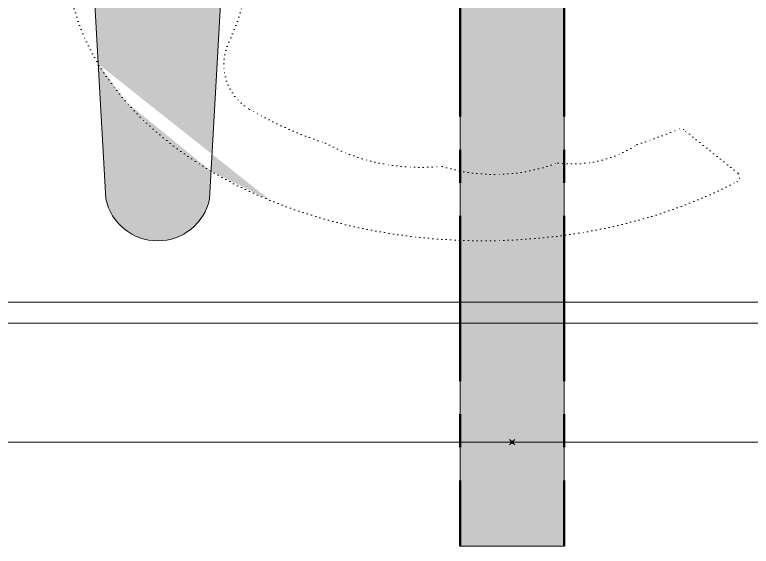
# Model space of a CAD drawing. Header units: millimetres. Extents: x -20000 to 230000, y -17405 to 24510.
# Drawn here: x 44986.2 to 45127.6, y -16207.7 to -16105.7 of the extents above; entities that cross this region are included whole.
import ezdxf

# ---------------------------------------------------------------- set-up
doc = ezdxf.new("R2010")
doc.units = ezdxf.units.MM
doc.header["$PDMODE"] = 35
doc.header["$PDSIZE"] = 0.5
doc.linetypes.add('ACAD_ISO07W100', pattern=[3, 0, -3])
doc.linetypes.add('AXES', pattern=[50.8, 31.75, -6.35, 6.35, -6.35])
doc.layers.get('0').update_dxf_attribs({"lineweight": 13})
doc.layers.add('0 - Invisible', color=43, linetype='Continuous', lineweight=0, plot=False)
for name, color, linetype, lineweight in [('1 - Acier', 160, 'Continuous', 13), ('1 - Axe', 1, 'AXES', 0), ('1 - PVC', 7, 'Continuous', 13)]:
    doc.layers.add(name, color=color, linetype=linetype, lineweight=lineweight)
doc.layers.add('1 - Cache', color=7, linetype='Continuous', lineweight=0, true_color=0xffffff)

# ---------------------------------------------------------------- blocks, each defined once
blk = doc.blocks.new('*U214')
at = {"layer": '1 - PVC', "linetype": 'ByBlock'}
for p, q in [((6.9, -193.8), (758.1, -193.8)), ((758.1, -197.82), (6.9, -197.82)), ((15, -220.66), (750, -220.66))]:
    blk.add_line(p, q, dxfattribs=at)
blk = doc.blocks.new('*U146')
at = {"layer": '1 - Cache', "linetype": 'ByBlock'}
h = blk.add_hatch(color=256, dxfattribs=at)
h.paths.add_polyline_path([(32.14, -29, 0.414214), (33.64, -27.5), (33.64, -26), (5.64, -26), (5.64, -27.5, 0.414214), (7.14, -29)])
h.paths.add_polyline_path([(24.14, -26), (22.87, -22.95, 0.666426), (16.41, -22.95), (15.14, -26)], flags=16)
h.paths.add_polyline_path([(5.64, -17), (5.64, -26), (15.14, -26), (16.41, -22.95, -0.666426), (22.87, -22.95), (24.14, -26), (33.64, -26), (33.64, -17)])
h = blk.add_hatch(color=256, dxfattribs=at)
edge = h.paths.add_edge_path()
edge.add_ellipse((82.14, -29), major_axis=(80, 0), ratio=0.6875, start_angle=202.4763, end_angle=229.2276, ccw=False)
edge.add_line((8.22, -50.03), (9.68, -75.94))
edge.add_arc((19.64, -73.82), 10.18, 192.0527, 347.9473)
edge.add_line((29.6, -75.94), (29.9, -70.65))
edge = h.paths.add_edge_path()
edge.add_arc((31.14, -31), 1, 0, 90)
edge.add_line((31.14, -30), (8.14, -30))
edge.add_arc((8.14, -31), 1, 90, 180)
edge.add_line((7.14, -31), (8.22, -50.03))
edge.add_ellipse((82.14, -29), major_axis=(80, 0), ratio=0.6875, start_angle=202.4763, end_angle=229.2276)
edge.add_line((29.9, -70.65), (32.14, -31))
at = {"color": 253, "linetype": 'ACAD_ISO07W100', "lineweight": -2, "ltscale": 0.25}
for p, q in [((3.19, -30), (36.09, -30)), ((130.96, -70.99), (120.6, -62.67))]:
    blk.add_line(p, q, dxfattribs=at)
for centre, radius, start, end in [((3.19, -31), 1, 90, 183.1119), ((36.09, -31), 1, 356.8881, 90), ((42.33, -50.12), 10, 154.8734, 239.5803), ((119.97, -63.45), 1, 51.2555, 113.7034), ((70.01, -31.94), 37.96, 241.3976, 275.8174), ((99.17, -46.46), 22.79, 263.3072, 303.2692), ((84.29, -37.46), 33.8, 252.7314, 290.3694), ((96.4, -70.09), 1, 83.3072, 110.3694), ((73.95, -70.69), 1, 72.7314, 95.8174), ((130.34, -71.77), 1, 297.7841, 51.2555)]:
    blk.add_arc(centre, radius, start, end, dxfattribs=at)
blk.add_ellipse((82.14, -29), major_axis=(80, 0), ratio=0.6875, start_param=3.178952, end_param=5.366291, dxfattribs=at)
at = {"color": 253, "linetype": 'ACAD_ISO07W100', "lineweight": -2, "ltscale": 0.25, "extrusion": (0, 0, -1)}
blk.add_ellipse((-42.86, -29), major_axis=(-80, 0), ratio=0.6875, start_param=3.178952, end_param=3.453505, dxfattribs=at)
at = {"color": 253, "linetype": 'ACAD_ISO07W100', "lineweight": -2, "ltscale": 0.25}
for points, knots in [([(37.27, -58.75), (39.25, -59.91), (41.36, -61.01), (46.19, -63.22), (48.95, -64.31), (51.83, -65.26)], [0.8638819, 0.8638819, 0.8638819, 0.8638819, 0.9823886, 0.9823886, 1.1220655, 1.1220655, 1.1220655, 1.1220655]), ([(111.67, -65.51), (114.38, -64.65), (116.98, -63.66), (119.5, -62.57), (119.53, -62.55), (119.57, -62.53)], [2.0070937, 2.0070937, 2.0070937, 2.0070937, 2.1372223, 2.1372223, 2.1391021, 2.1391021, 2.1391021, 2.1391021])]:
    blk.add_open_spline(points, degree=3, knots=knots, dxfattribs=at)
at = {"layer": '1 - Acier', "linetype": 'ByBlock'}
for p, q in [((23.14, 18), (16.14, 18)), ((16.14, -12.15), (16.14, 18)), ((23.14, -12.15), (23.14, 18))]:
    blk.add_line(p, q, dxfattribs=at)
at = {"layer": '1 - PVC', "linetype": 'ByBlock'}
for p, q in [((14.89, -14.15), (15.32, -12.15)), ((23.96, -12.15), (15.32, -12.15)), ((24.39, -14.15), (23.96, -12.15)), ((14.89, -17), (14.89, -14.15)), ((24.39, -14.15), (14.89, -14.15)), ((24.39, -17), (24.39, -14.15)), ((33.64, -17), (5.64, -17)), ((5.64, -17), (5.64, -27.5)), ((33.64, -17), (33.64, -27.5)), ((16.41, -22.95), (15.14, -26)), ((24.14, -26), (22.87, -22.95)), ((5.64, -26), (33.64, -26)), ((7.14, -29), (32.14, -29)), ((7.14, -31), (9.68, -75.94)), ((31.14, -30), (8.14, -30)), ((32.14, -31), (29.6, -75.94))]:
    blk.add_line(p, q, dxfattribs=at)
for centre, radius, start, end in [((19.64, -24.3), 3.5, 22.6389, 157.3611), ((7.14, -27.5), 1.5, 180, 270), ((32.14, -27.5), 1.5, 270, 0), ((8.14, -31), 1, 90, 180), ((31.14, -31), 1, 0, 90), ((19.64, -73.82), 10.18, 192.0527, 347.9473)]:
    blk.add_arc(centre, radius, start, end, dxfattribs=at)
blk = doc.blocks.new('*U471')
at = {"layer": '1 - Cache'}
blk.add_hatch(color=256, dxfattribs=at).paths.add_polyline_path([(-10, 20), (-10, -500.66), (10, -500.66), (10, 20)])
at = {"layer": '0 - Invisible'}
blk.add_lwpolyline([(-10, 20), (-10, -500.66), (10, -500.66), (10, 20)], close=True, dxfattribs=at)
blk.add_point((0, -480.66), dxfattribs=at)
at = {"layer": '1 - Axe', "lineweight": 50}
for p, q in [((-10, 20), (-10, -500.66)), ((10, 20), (10, -500.66))]:
    blk.add_line(p, q, dxfattribs=at)

msp = doc.modelspace()

# ---------------------------------------------------------------- block references
at = {"xscale": -1}
msp.add_blockref('*U471', (45081.66, -15707.07), dxfattribs=at)
for name, p in [('*U214', (44617.5, -15967.07)), ('*U146', (44994, -16065.07))]:
    msp.add_blockref(name, p)

doc.saveas('drawing.dxf')
